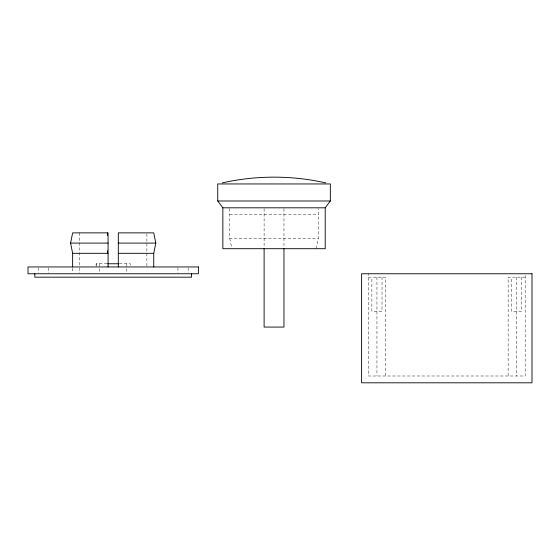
<?xml version="1.0" encoding="UTF-8"?>
<svg xmlns="http://www.w3.org/2000/svg" width="560" height="560" viewBox="0 0 560 560"><rect width="100%" height="100%" fill="white"/><g stroke="black" fill="none" stroke-linecap="round" stroke-linejoin="round"><path stroke-width="0.42" stroke-dasharray="2.8 2.1" d="M316.12 248.703L318.339 238.476L318.339 208.663M229.733 214.627L318.339 214.627M229.733 208.663L229.733 238.476L318.339 238.476M107.065 263.767L96.082 263.767L96.082 266.154M119.322 263.767L130.298 263.767L130.298 266.154M368.431 277.172L385.469 277.172L385.469 375.998M525.182 277.172L508.144 277.172L508.144 375.998M229.733 238.476L231.77 247.849M525.182 275.513L525.182 375.998L368.431 375.998L368.431 273.763M521.745 277.172L521.745 311.248L511.581 311.248L511.581 277.172M516.663 277.172L516.663 375.998M382.032 277.172L382.032 311.248L371.868 311.248L371.868 277.172M376.95 277.172L376.95 375.998M283.969 208.663L283.969 247.751M264.11 208.663L264.11 247.751M188.16 267.799L188.16 272.916M177.94 267.799L177.94 272.916M146.881 233.744L146.881 266.077M126.819 263.767L126.819 272.986M99.568 263.767L99.568 272.986M96.285 263.767L96.285 266.154M79.506 232.869L79.506 266.952M79.506 267.799L79.506 272.916M72.632 268.401L72.632 270.585L72.527 268.401M48.447 267.799L48.447 272.916M38.22 267.799L38.22 272.916"/><path stroke-width="0.84" d="M72.632 266.952L72.632 253.316L70.574 243.096L72.632 232.869L108.08 232.869L108.08 266.952M153.748 266.952L153.748 253.316L155.813 243.096L153.748 232.869L118.307 232.869L118.307 266.952M325.213 207.809L330.33 200.991L330.33 183.953L217.742 183.953L217.742 200.991L222.859 207.809L222.859 248.703L325.213 248.703L325.213 207.809L222.859 207.809M222.355 182.875C256.249 175.252 291.823 175.252 325.717 182.875M217.742 200.991L330.33 200.991M70.574 243.096L108.08 243.096M118.307 243.096L155.813 243.096M72.632 253.316L108.08 253.316M118.307 253.316L153.748 253.316M107.653 263.767L118.734 263.767M283.969 248.619L283.969 327.075L264.11 327.075L264.11 248.619M191.569 273.763L191.569 277.172L34.818 277.172L34.818 273.763M107.38 232.869L107.38 235.431M107.38 250.761L107.38 253.316M198.387 266.952L28 266.952L28 273.763L198.387 273.763L198.387 266.952M532 273.763L361.613 273.763L361.613 382.809L532 382.809L532 273.763"/></g></svg>
